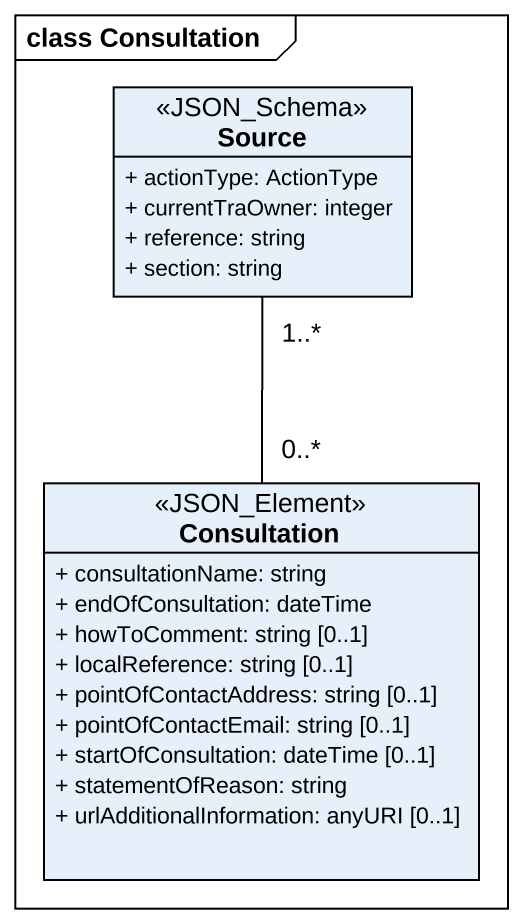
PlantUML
@startuml
mainframe class Consultation
hide circle
hide empty members
skinparam classAttributeIconSize 0
class Source <<JSON_Schema>> {
  + actionType: ActionType
  + currentTraOwner: integer
  + reference: string
  + section: string
}
class Consultation <<JSON_Element>> {
  + consultationName: string
  + endOfConsultation: dateTime
  + howToComment: string [0..1]
  + localReference: string [0..1]
  + pointOfContactAddress: string [0..1]
  + pointOfContactEmail: string [0..1]
  + startOfConsultation: dateTime [0..1]
  + statementOfReason: string
  + urlAdditionalInformation: anyURI [0..1]
}
Consultation "0..*" -up- "1..*" Source
@enduml
